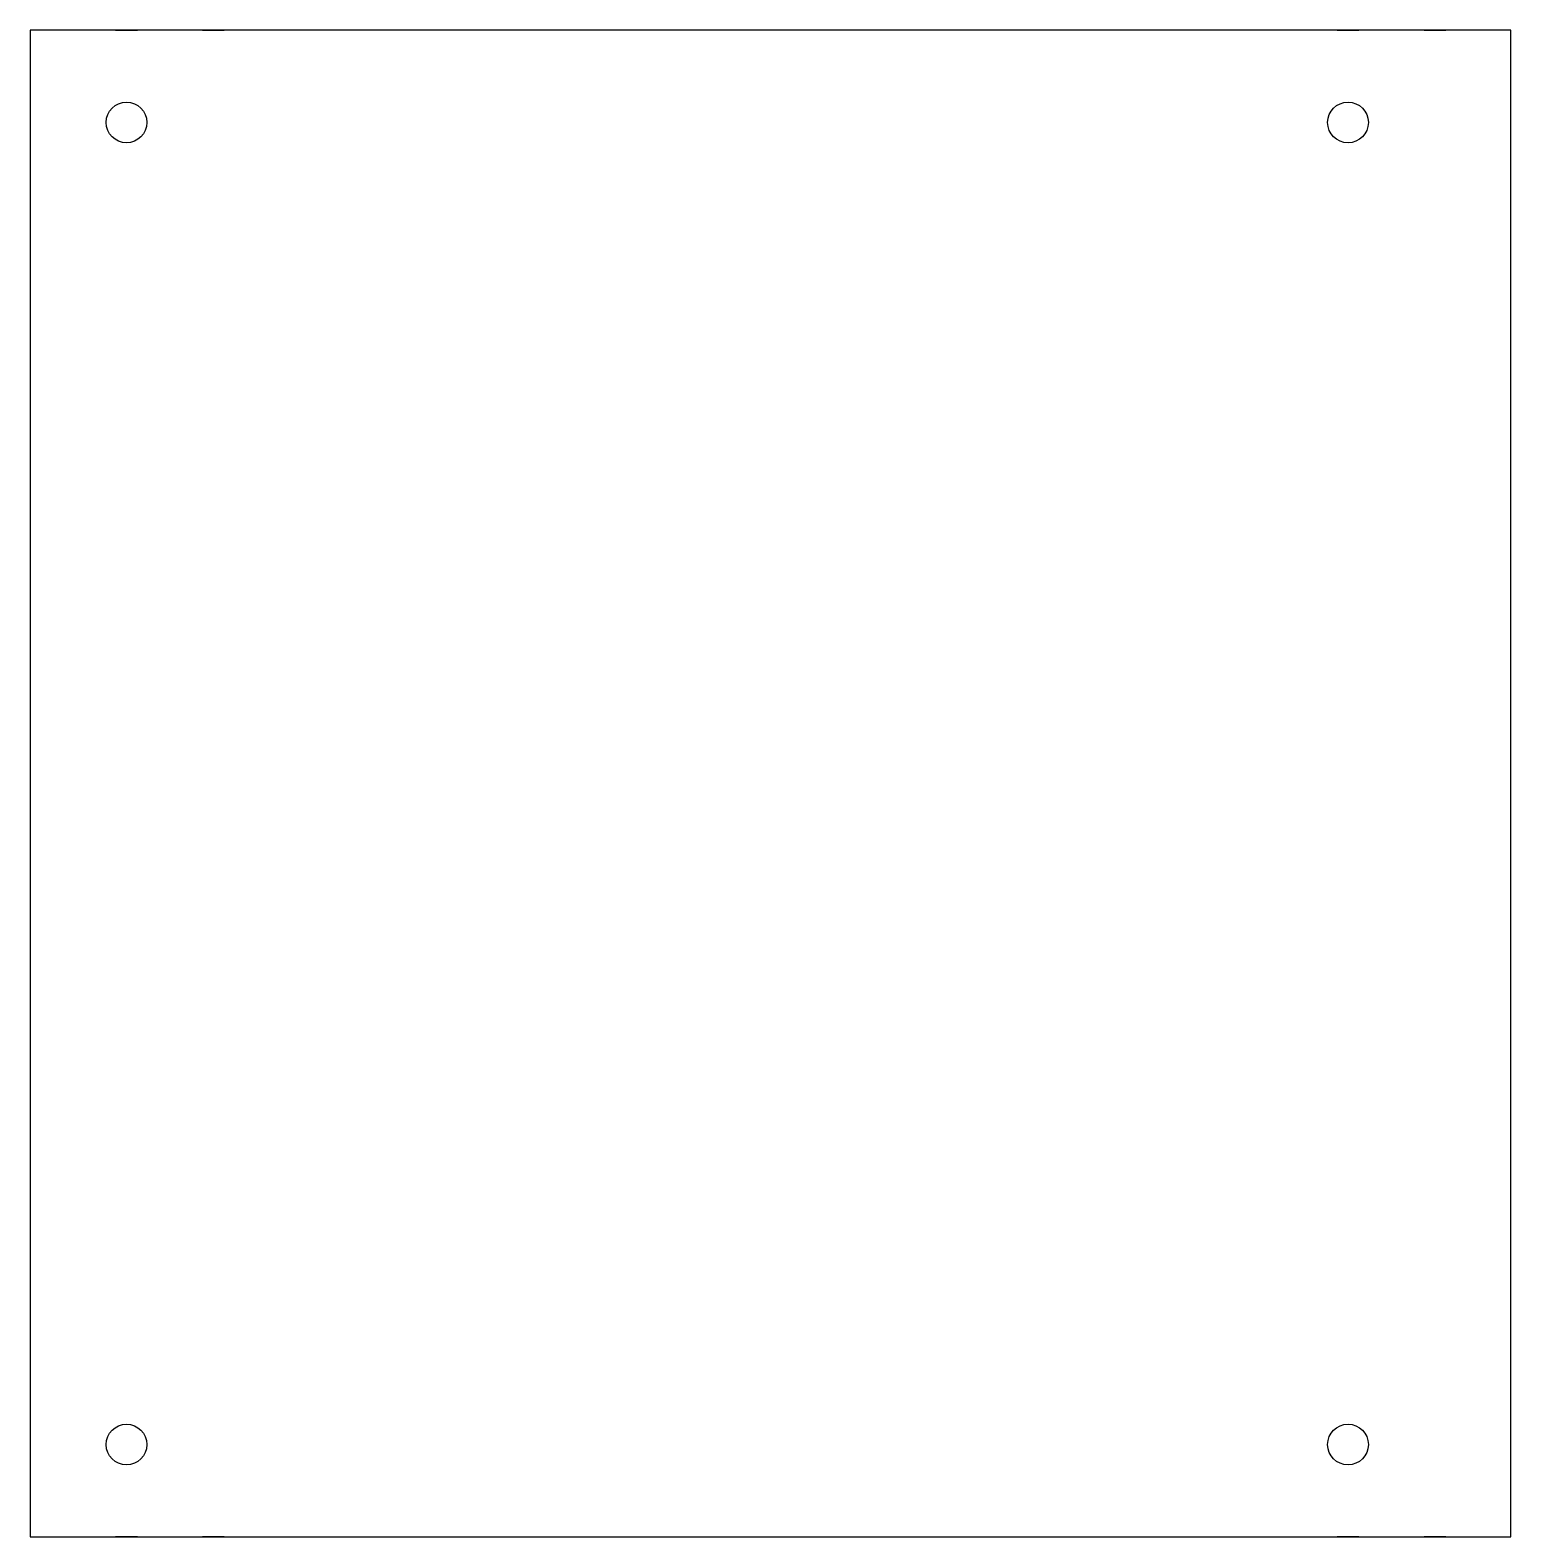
# Model space of a CAD drawing. Extents: x 0 to 545, y 0 to 555.
import ezdxf

# ---------------------------------------------------------------- set-up
doc = ezdxf.new("R2010")
doc.units = 0

msp = doc.modelspace()

# ---------------------------------------------------------------- linework, layer by layer
at = {"layer": 'EDGE.DRILL_D8.0_P21.5', "color": 4, "extrusion": (0, -1, 0)}
for centre in [(67.499, -9.5, -554.998), (517.499, -9.5, -554.998)]:
    msp.add_circle(centre, 4, dxfattribs=at)
at = {"layer": 'EDGE.DRILL_D8.0_P21.5', "color": 4, "extrusion": (0, 1, 0)}
for centre in [(-67.499, -9.5), (-517.499, -9.5)]:
    msp.add_circle(centre, 4, dxfattribs=at)
at = {"layer": 'EDGE.DRILL_D8.0_P28.0', "color": 4, "extrusion": (0, -1, 0)}
for centre in [(35.499, -9.5, -554.998), (485.499, -9.5, -554.998)]:
    msp.add_circle(centre, 4, dxfattribs=at)
at = {"layer": 'EDGE.DRILL_D8.0_P28.0', "color": 4, "extrusion": (0, 1, 0)}
for centre in [(-35.499, -9.5), (-485.499, -9.5)]:
    msp.add_circle(centre, 4, dxfattribs=at)
at = {"layer": 'OUTLINE_T22.5_F1', "color": 1}
msp.add_lwpolyline([(545.498, 0), (545.498, 554.998), (0, 554.998), (0, 0)], close=True, dxfattribs=at)
at = {"layer": 'PANEL_Egger22mm', "color": 2}
msp.add_lwpolyline([(0, 0), (545.498, 0), (545.498, 554.998), (0, 554.998)], close=True, dxfattribs=at)
at = {"layer": 'V.DRILL_D15.0_P14.0_F1', "color": 5}
for centre in [(35.499, 520.999), (485.499, 520.999), (35.499, 33.999), (485.499, 33.999)]:
    msp.add_circle(centre, 7.5, dxfattribs=at)

doc.saveas('drawing.dxf')
